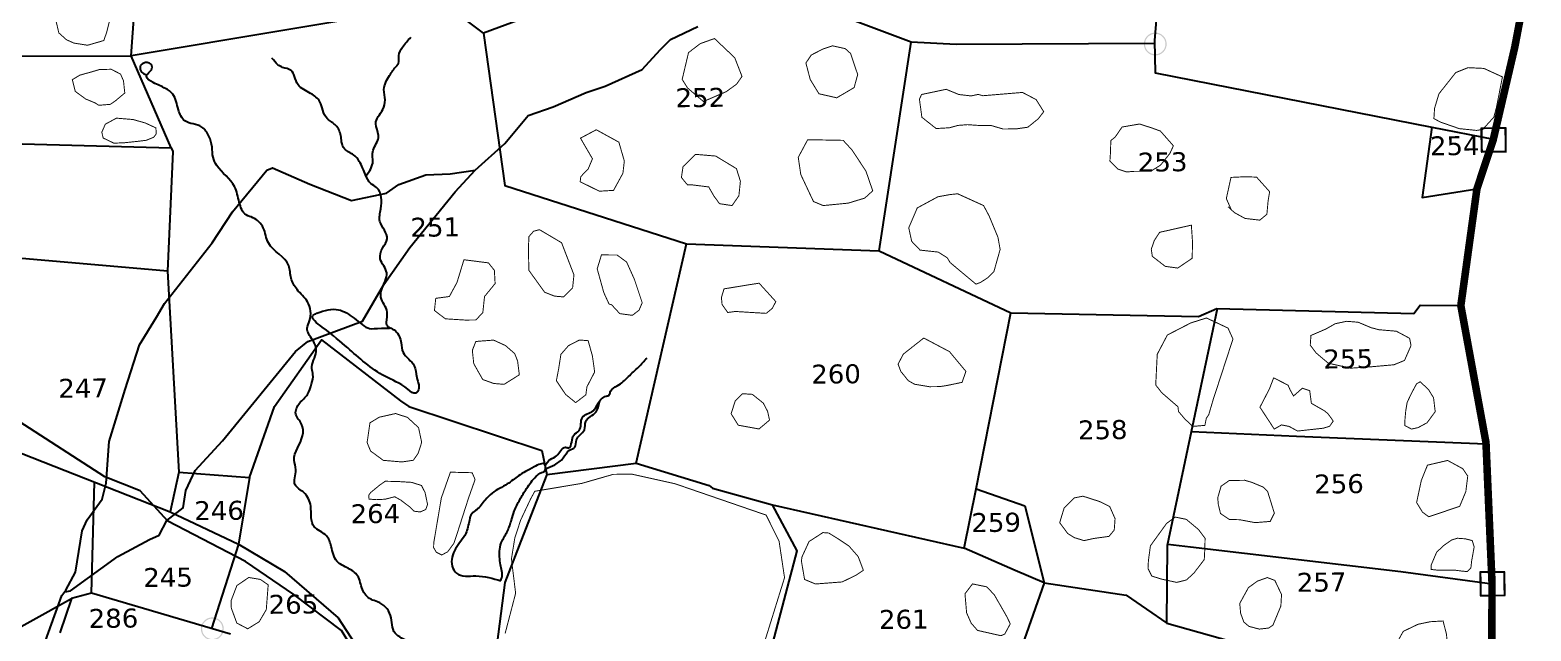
# Model space of a CAD drawing. Header units: inches. Extents: x 738765 to 747376, y 1643863 to 1647570.
# Drawn here: x 744769 to 746357, y 1644902 to 1645538 of the extents above; entities that cross this region are included whole.
import ezdxf
from ezdxf.enums import TextEntityAlignment as Align

# ---------------------------------------------------------------- set-up
doc = ezdxf.new("R2010")
doc.units = ezdxf.units.IN
doc.header["$MEASUREMENT"] = 0
doc.linetypes.add('ACAD_ISO02W100', pattern=[15, 12, -3])
doc.linetypes.add('DOT2', pattern=[0.125, 0, -0.125])
for name, color, linetype in [('HILLL', 17, 'Continuous'), ('PLOT', 7, 'Continuous'), ('PLOT NO', 7, 'Continuous'), ('ROADS', 6, 'Continuous'), ('TANKS-STREAM', 4, 'Continuous'), ('VILLAGE BOUNDRY', 5, 'Continuous'), ('VILLAGE STONES', 240, 'Continuous')]:
    doc.layers.add(name, color=color, linetype=linetype)
doc.styles.get("Standard").update_dxf_attribs({"font": 'verdana.ttf'})

msp = doc.modelspace()

# ---------------------------------------------------------------- hatches: boundary and pattern name
at = {"layer": 'VILLAGE STONES'}
h = msp.add_hatch(color=256, dxfattribs=at)
edge = h.paths.add_edge_path(flags=16)
edge.add_arc((745959.8, 1645523), 10.8, 0.6075, 360.6075)
edge = h.paths.add_edge_path()
edge.add_arc((745959.8, 1645523), 12.1, 0.6075, 360.6075)
h = msp.add_hatch(color=256, dxfattribs=at)
edge = h.paths.add_edge_path(flags=16)
edge.add_arc((744962.2, 1644904.4), 10.8, 0.6075, 360.6075)
edge = h.paths.add_edge_path()
edge.add_arc((744962.2, 1644904.4), 12.1, 0.6075, 360.6075)

# ---------------------------------------------------------------- linework, layer by layer
at = {"layer": 'HILLL', "linetype": 'DOT2', "const_width": 1}
for points in [[(744799.8, 1645534.8), (744807.9, 1645527.5), (744815.8, 1645524), (744830.2, 1645521.7), (744847.4, 1645526.7), (744850.5, 1645535.6), (744854.1, 1645550), (744849.6, 1645563), (744837.2, 1645571.7), (744818, 1645575.3), (744800.2, 1645564.8), (744795.4, 1645553.6), (744799.8, 1645534.8)], [(745465, 1645476.5), (745481.8, 1645462.2), (745505.9, 1645472.6), (745516.8, 1645480.5), (745522.6, 1645488.7), (745514.9, 1645508.5), (745493.5, 1645528.8), (745478.4, 1645523.4), (745466, 1645513.9), (745459.3, 1645485.6), (745465, 1645476.5)], [(745594.8, 1645485.4), (745604, 1645470.4), (745622.8, 1645466.1), (745641.2, 1645476.9), (745645, 1645490.7), (745637.4, 1645513.1), (745631.8, 1645518.1), (745618.3, 1645521.1), (745608, 1645517.6), (745595.9, 1645511.4), (745590.2, 1645502.9), (745594.8, 1645485.4)], [(744859.7, 1645462.9), (744869.6, 1645471.2), (744868.2, 1645484.2), (744865.1, 1645491.2), (744855.2, 1645496.3), (744842.7, 1645496), (744834.1, 1645493.4), (744822.1, 1645490.1), (744814.1, 1645485.3), (744817.2, 1645472.9), (744828.3, 1645464.8), (744838.2, 1645460.7), (744842.1, 1645458.2), (744854.3, 1645459.2), (744859.7, 1645462.9)], [(746327.1, 1645488.2), (746307.5, 1645497.2), (746290.7, 1645498), (746277.7, 1645492.8), (746259.9, 1645470.3), (746255.3, 1645455), (746254.6, 1645444.1), (746261.6, 1645440.4), (746281.4, 1645433.5), (746299.8, 1645431.6), (746306.2, 1645432.6), (746318, 1645445.6), (746320.8, 1645456), (746327.1, 1645488.2)], [(745777.5, 1645468.3), (745819.3, 1645471.8), (745833.8, 1645464.2), (745841.8, 1645451.4), (745836.1, 1645444), (745825, 1645435), (745812.4, 1645433.2), (745798.8, 1645433.1), (745786.2, 1645436.8), (745774.1, 1645436.8), (745761.2, 1645437.7), (745751.1, 1645436.9), (745742, 1645434.4), (745728, 1645433.6), (745712.9, 1645445.5), (745710.3, 1645464.7), (745712.6, 1645469.6), (745738.6, 1645475.1), (745752, 1645469.6), (745764.9, 1645468.1), (745772.5, 1645469.7), (745777.5, 1645468.3)], [(744849, 1645438.2), (744860.8, 1645444.6), (744878.5, 1645443.1), (744891.2, 1645439.5), (744902.5, 1645434.3), (744902.9, 1645428), (744900.2, 1645424.4), (744892.5, 1645421.2), (744882.8, 1645420), (744869.5, 1645418.6), (744858.1, 1645418.1), (744846.7, 1645423.6), (744845.3, 1645429.7), (744849, 1645438.2)], [(745364.4, 1645401.6), (745351.7, 1645423.4), (745368.4, 1645432.3), (745392.3, 1645419.2), (745398.1, 1645399.3), (745396.6, 1645386.3), (745386.7, 1645368.2), (745371.7, 1645367.3), (745351.4, 1645377.3), (745352, 1645382.7), (745359.9, 1645391), (745364.4, 1645401.6)], [(745924.7, 1645435.2), (745943.2, 1645438.4), (745956.5, 1645434.1), (745965.3, 1645430.9), (745979, 1645415.3), (745975.3, 1645407.3), (745965.4, 1645394.9), (745955.2, 1645388.5), (745937.4, 1645388.3), (745929.2, 1645387.7), (745920.4, 1645390.7), (745911.8, 1645399.1), (745912.4, 1645407.8), (745912.8, 1645420.9), (745917.5, 1645424.7), (745924.7, 1645435.2)], [(745592.1, 1645421.8), (745629.6, 1645421.1), (745639, 1645410.9), (745653.7, 1645388.6), (745660.9, 1645367.7), (745652.4, 1645360), (745635, 1645354.7), (745608.5, 1645352.1), (745598.2, 1645356.4), (745593.2, 1645367), (745584.8, 1645384.9), (745582.1, 1645403.1), (745592.1, 1645421.8)], [(745465, 1645373.9), (745458.5, 1645381.8), (745460.2, 1645393.3), (745473.3, 1645406.3), (745494.7, 1645404.5), (745516.7, 1645391.2), (745520.9, 1645377.9), (745519.3, 1645362.5), (745512.1, 1645352.1), (745498.8, 1645354.1), (745492.8, 1645362.3), (745487.4, 1645371.8), (745479.7, 1645372.8), (745468.9, 1645374.1), (745465, 1645373.9)], [(746036.8, 1645350.9), (746043.5, 1645344.7), (746054.8, 1645338.5), (746070.4, 1645336.7), (746077.9, 1645342.9), (746079.2, 1645357.2), (746080.8, 1645366.8), (746067, 1645382.2), (746054.8, 1645382.6), (746039.9, 1645381.9), (746035, 1645359.5), (746040.2, 1645347.8)], [(745730.2, 1645302.9), (745711, 1645305), (745702.1, 1645314.3), (745699, 1645328.6), (745708, 1645349.6), (745729.8, 1645361.4), (745742.4, 1645363.7), (745750.7, 1645364.6), (745778.2, 1645352.1), (745784.2, 1645340.8), (745793.4, 1645318.5), (745795.7, 1645305.7), (745789.1, 1645282.3), (745783, 1645276), (745774.9, 1645270.8), (745770.1, 1645269), (745742.8, 1645291.8), (745739.7, 1645296.9), (745730.2, 1645302.9)], [(745308.4, 1645326.6), (745331.7, 1645312.8), (745344.8, 1645278.8), (745343.4, 1645265.2), (745333.9, 1645255.5), (745324.3, 1645256.3), (745313.8, 1645260.4), (745297.1, 1645283.6), (745296.6, 1645307.4), (745297.2, 1645319.4), (745302.2, 1645325), (745308.4, 1645326.6)], [(745964.4, 1645323.8), (745998, 1645331.4), (745999.2, 1645313.9), (745998.9, 1645296.4), (745983.6, 1645286), (745970.4, 1645287.8), (745956.7, 1645298.4), (745955.6, 1645305.9), (745958.7, 1645315), (745964.4, 1645323.8)], [(745221.1, 1645270.9), (745213, 1645255.9), (745198.6, 1645254), (745197.2, 1645241.1), (745208.8, 1645232.3), (745229.8, 1645231), (745241.1, 1645231.1), (745248.4, 1645239), (745250.2, 1645255.9), (745261.4, 1645269.6), (745260.6, 1645283.6), (745254.3, 1645291.5), (745228.4, 1645294.8), (745221.1, 1645270.9)], [(745384.6, 1645247.2), (745393.3, 1645237.8), (745406.6, 1645236), (745413.7, 1645241.5), (745417, 1645249.3), (745408.7, 1645274.2), (745400.5, 1645292.4), (745390.4, 1645299.8), (745373.9, 1645299.9), (745369.4, 1645285.2), (745376.4, 1645260), (745381.9, 1645248), (745384.6, 1645247.2)], [(745503.6, 1645264), (745530.3, 1645268.4), (745540.7, 1645270), (745558.4, 1645250.5), (745554.5, 1645243.2), (745548.2, 1645238.1), (745533, 1645239), (745515.7, 1645240.1), (745507.5, 1645239), (745501.5, 1645247.5), (745500.8, 1645254.9), (745503.6, 1645264)], [(745960.3, 1645162.3), (745961.9, 1645194.8), (745972.6, 1645215.2), (745997.5, 1645228), (746014, 1645233.2), (746036.8, 1645222.5), (746042, 1645210.9), (746021.1, 1645146.9), (746016.4, 1645130.9), (746013.8, 1645127.1), (746012.3, 1645119.6), (745999.4, 1645118.5), (745990.9, 1645126.6), (745984.4, 1645134.3), (745983.8, 1645139.3), (745972.5, 1645149.1), (745966.8, 1645154), (745960.3, 1645162.3)], [(746124.5, 1645214.7), (746140.3, 1645221.5), (746150.1, 1645227.1), (746162.3, 1645229.7), (746174.5, 1645228.7), (746188, 1645223), (746196.3, 1645220.8), (746214.9, 1645219.2), (746228.9, 1645211.7), (746230.4, 1645204), (746223.5, 1645188.3), (746212.3, 1645183.7), (746186.2, 1645181.4), (746166.2, 1645180.1), (746142.8, 1645185.4), (746129.9, 1645196.3), (746123.8, 1645204.5), (746124.5, 1645214.7)], [(745245.3, 1645208.7), (745259.8, 1645209.8), (745272.4, 1645204), (745282.1, 1645195.5), (745285.2, 1645187.6), (745287, 1645173.1), (745270.9, 1645163), (745260, 1645163.9), (745248.3, 1645168.1), (745241.6, 1645179.9), (745238.8, 1645184.9), (745237.8, 1645194.1), (745237.3, 1645199), (745241, 1645208.3), (745245.3, 1645208.7)], [(745335.9, 1645152.4), (745346.6, 1645143.7), (745357.4, 1645151.9), (745358.5, 1645160.3), (745366.7, 1645176.1), (745364.3, 1645193.2), (745359.8, 1645209.2), (745350.6, 1645209.9), (745339, 1645203.9), (745331, 1645194.7), (745328.6, 1645179.3), (745326.2, 1645166.9), (745335.9, 1645152.4)], [(745687.7, 1645184.4), (745693.3, 1645195), (745714.9, 1645212), (745742.1, 1645197.6), (745759.5, 1645176.7), (745755.4, 1645165.1), (745739, 1645161.7), (745731.6, 1645160.6), (745721, 1645160.5), (745705.2, 1645163.1), (745698.5, 1645166.9), (745690.6, 1645176.7), (745687.7, 1645184.4)], [(746071.7, 1645141), (746080.6, 1645158.2), (746085.1, 1645169.9), (746085.1, 1645169.9), (746100.3, 1645162.1), (746102.7, 1645156.7), (746106.1, 1645150.7), (746115.4, 1645158.9), (746123.2, 1645156.3), (746125, 1645142.9), (746125, 1645142.9), (746138.8, 1645135), (746142.5, 1645132), (746145.6, 1645127.7), (746148.1, 1645124.1), (746144.3, 1645118.7), (746137.7, 1645116.6), (746123.9, 1645115.1), (746110.4, 1645113.6), (746101.4, 1645118.5), (746093.4, 1645120.1), (746085.7, 1645115.7), (746077.2, 1645128.7), (746072.7, 1645135.5), (746070.5, 1645138.8), (746071.7, 1645141)], [(746226.3, 1645143.9), (746230.9, 1645153.6), (746236.3, 1645163.6), (746240.1, 1645165.7), (746248.8, 1645157.6), (746254.2, 1645148.9), (746256, 1645134.1), (746247.3, 1645122.3), (746237.8, 1645117.2), (746230.9, 1645115.7), (746223.9, 1645119.4), (746224, 1645126), (746224.8, 1645134.9), (746226.3, 1645143.9)], [(745511.1, 1645131.9), (745515.4, 1645145.5), (745523.1, 1645153.1), (745533.6, 1645152.4), (745545.1, 1645143.2), (745549.7, 1645134.4), (745551.7, 1645125.2), (745540.6, 1645115.8), (745518.6, 1645119.8), (745511.1, 1645131.9)], [(745126.5, 1645105.1), (745129, 1645122.3), (745138.7, 1645128.2), (745156, 1645132.1), (745168.6, 1645128.1), (745180.4, 1645117.2), (745183.7, 1645101.6), (745180, 1645090.1), (745174.9, 1645082.7), (745162.9, 1645080.9), (745143.1, 1645082.6), (745129.6, 1645092.5), (745125.9, 1645101.6), (745126.5, 1645105.1)], [(746241.3, 1645061.4), (746236.3, 1645038), (746242.5, 1645027.8), (746249.2, 1645022.9), (746281.9, 1645034), (746288.4, 1645049.6), (746290.4, 1645066), (746285.1, 1645073.8), (746269.1, 1645082.5), (746247.8, 1645077.5), (746241.3, 1645061.4)], [(745196.5, 1644995.6), (745204.5, 1645042.8), (745214.1, 1645070.1), (745237.1, 1645069.5), (745240.2, 1645062.3), (745233.2, 1645042.5), (745221.9, 1645007.3), (745217.8, 1644994.8), (745211.2, 1644985.9), (745205, 1644982.5), (745199.2, 1644985.4), (745196.3, 1644990.4), (745196.5, 1644995.6)], [(745540.5, 1644871.3), (745567.6, 1644958.5), (745561.8, 1644997.2), (745548.1, 1645024.7), (745451.9, 1645057.8), (745406.1, 1645068), (745386.4, 1645067.8), (745353, 1645058.2), (745303.4, 1645049.9), (745298.9, 1645041.7), (745288.4, 1645019.4), (745282.2, 1645000.3), (745278.7, 1644978.6), (745279.3, 1644973), (745283.1, 1644942), (745272, 1644899.5)], [(745129.8, 1645048.6), (745139, 1645056.2), (745145.1, 1645060.5), (745158.8, 1645060.2), (745173.1, 1645059.3), (745183.5, 1645056), (745187.3, 1645048.5), (745189.9, 1645036), (745188, 1645030.6), (745182.1, 1645028), (745175.7, 1645028.8), (745170.5, 1645033.8), (745161.5, 1645040.6), (745155.2, 1645044.1), (745145.1, 1645041.5), (745135.8, 1645041), (745128, 1645041.6), (745127.7, 1645045.8), (745129.8, 1645048.6)], [(746028.8, 1645026.4), (746038.1, 1645020.1), (746049, 1645019.8), (746065.6, 1645016.7), (746081.4, 1645018), (746085.8, 1645026.7), (746078.6, 1645049.9), (746074, 1645054.3), (746061.8, 1645059.4), (746054.5, 1645061.5), (746038.1, 1645061.3), (746029.4, 1645055.2), (746025.9, 1645043), (746026.5, 1645036.1), (746028.8, 1645026.4)], [(745858.7, 1645016.7), (745863.4, 1645032.2), (745874.2, 1645042.9), (745883.3, 1645044.7), (745901, 1645039), (745911.6, 1645033.8), (745917.3, 1645020.9), (745916.4, 1645008.9), (745910.9, 1645002.2), (745894.4, 1644999.9), (745884.5, 1644997.7), (745874.3, 1645000.8), (745867.2, 1645005.2), (745858.7, 1645016.7)], [(746011.6, 1644976.7), (746012.3, 1644990.3), (746012.5, 1645000.1), (746005.6, 1645009.4), (745992.6, 1645020.2), (745980.9, 1645022.6), (745971.8, 1645015.9), (745954.7, 1644992.2), (745952.6, 1644976.9), (745952.1, 1644968.2), (745956.1, 1644960.2), (745966.7, 1644956.9), (745982.5, 1644953.5), (745992.8, 1644956.1), (746000.5, 1644963.1), (746011.6, 1644977.6)], [(745593.5, 1644996.7), (745608.2, 1645006.2), (745614.4, 1645005.7), (745624.6, 1644999.4), (745635.7, 1644992), (745645.5, 1644980.8), (745651, 1644966.3), (745643.4, 1644961.2), (745628.6, 1644954), (745600.4, 1644951.8), (745588.8, 1644956.6), (745585.5, 1644975.7), (745585.9, 1644980.1), (745593.5, 1644996.7)], [(746257.7, 1644985.7), (746265.4, 1644992.8), (746273.4, 1644998.4), (746279.4, 1645000.2), (746287.7, 1644999.6), (746295.1, 1644997.8), (746297.2, 1644991.1), (746294.5, 1644975.9), (746293.7, 1644968.6), (746289.7, 1644964.9), (746283.1, 1644965.6), (746276.3, 1644966.5), (746258.9, 1644966.4), (746253.4, 1644967), (746251.7, 1644967.2), (746251.8, 1644972), (746256, 1644982), (746257.7, 1644985.7)], [(744982.1, 1644934.2), (744988.2, 1644950.2), (745000.8, 1644958.7), (745013.1, 1644956.6), (745021.3, 1644950.9), (745019.3, 1644924.7), (745011.8, 1644911.9), (744999.7, 1644904.4), (744988.1, 1644910.5), (744982.3, 1644926.3), (744982.1, 1644934.2)], [(745758.5, 1644941.5), (745766.5, 1644951.9), (745773.2, 1644950.5), (745781.5, 1644948.8), (745789.5, 1644940.4), (745798.1, 1644925.4), (745802.7, 1644917.4), (745806.4, 1644909.7), (745800.6, 1644898.9), (745796.6, 1644897.1), (745771.8, 1644902.7), (745765.1, 1644910.3), (745760.2, 1644921.3), (745758.5, 1644941.5)], [(746084.3, 1644908.3), (746092.7, 1644928.5), (746093.4, 1644940.7), (746086.3, 1644955.6), (746078.4, 1644958.6), (746068, 1644954.9), (746058.4, 1644948), (746049.2, 1644931.3), (746050.1, 1644920.9), (746053.5, 1644911.6), (746058.9, 1644907), (746069.8, 1644904.1), (746079.7, 1644905.2), (746084.3, 1644908.3)], [(746216.8, 1644892.1), (746222.2, 1644901.7), (746237.8, 1644909.2), (746250.8, 1644911.9), (746264.3, 1644912.7), (746267.9, 1644898.7), (746268.6, 1644891), (746268.1, 1644880.5), (746264.3, 1644876), (746247.5, 1644864), (746232.2, 1644861.6), (746217.1, 1644866.5), (746217.1, 1644866.5), (746211.2, 1644879.9), (746216.8, 1644892.1)]]:
    msp.add_lwpolyline(points, dxfattribs=at)
at = {"layer": 'PLOT'}
for points in [[(745379.8, 1645583.2), (745249.2, 1645534.5), (745193.1, 1645576.7), (745119.6, 1645654.1), (745062.2, 1645753.9), (745004.7, 1645810.7), (745011.4, 1645836.6), (744965.1, 1645900.3), (744993.3, 1645954.2), (745012.5, 1645989.1), (745061.5, 1646088.6), (745085.6, 1646138.7)], [(745207.7, 1645565.7), (744876.2, 1645510.6), (744883, 1645603.1), (744888.1, 1645690.3), (744911.9, 1645826), (744919.2, 1645865.5), (744872.6, 1645931.7), (744748.7, 1645957.7), (744538.7, 1646000.4), (744440.6, 1645981), (744278.1, 1645995.3), (744220.4, 1646074.4), (744166.8, 1646078.3), (744039.2, 1646078.7)], [(745929.7, 1645952.9), (745999.4, 1645907.5), (745985.5, 1645795.3), (745955.1, 1645649.6), (745968.5, 1645643.4), (745958.9, 1645526.7), (745959.8, 1645492.6), (746252.3, 1645435), (746317.5, 1645422.2)], [(745959, 1645523.4), (745749, 1645522.6), (745701.7, 1645524.8), (745545.2, 1645584), (745574.6, 1645693.2), (745584.2, 1645724.1), (745616.9, 1645834.6), (745629.2, 1645921.2)], [(745249.2, 1645534.5), (745271.5, 1645373.4), (745464, 1645311.7), (745667.8, 1645304.2), (745807, 1645238.5), (746005.7, 1645234.7), (746024.9, 1645243.2), (746233.4, 1645237.8), (746240, 1645246.7), (746283.1, 1645246.3)], [(745667.8, 1645304.2), (745701.7, 1645524.8)], [(744513.2, 1645509.3), (744876.2, 1645510.6)], [(744524, 1645423.9), (744918.7, 1645413.3), (744876.2, 1645510.6)], [(746252.3, 1645435), (746242.3, 1645360.5), (746300.1, 1645369.7)], [(744918.7, 1645413.3), (744920.4, 1645409.4), (744914.9, 1645282.7), (744740.5, 1645298), (744550.4, 1645304.2), (744524, 1645423.9)], [(745316.1, 1645067.5), (745410.5, 1645079.5), (745464, 1645311.7)], [(744914.9, 1645282.7), (744926.9, 1645070.2), (744917.6, 1645028.1)], [(745410.5, 1645079.5), (745488, 1645056.1), (745491.5, 1645053.2), (745554.7, 1645035.4), (745757.8, 1644989.7), (745770.3, 1645052.4), (745807, 1645238.5)], [(745971.9, 1644910.4), (745972.9, 1644992.8), (745998.3, 1645113.1), (746020.9, 1645221.3), (746025.5, 1645243.2)], [(745001.5, 1645064.3), (745028.1, 1645139.4), (745077.6, 1645210.2), (745161.3, 1645145.7), (745170.2, 1645139.6), (745310.7, 1645092.9), (745316.1, 1645067.5), (745291.2, 1645003.4), (745271.7, 1644953.4), (745252.1, 1644800.4)], [(745998.3, 1645113.1), (746109.4, 1645108.2), (746309.7, 1645100.2)], [(744750.1, 1645094), (744917.6, 1645028.1), (744990, 1644994), (745038.5, 1644964.9), (745095.5, 1644916.1), (745152.8, 1644827.4)], [(744926.9, 1645070.2), (745001.5, 1645064.3), (744990, 1644994), (744961.4, 1644904.7)], [(744834.4, 1644942.2), (744837.7, 1645059.5)], [(745770.3, 1645052.4), (745821.9, 1645034.5), (745842.3, 1644953.2), (745811.7, 1644966), (745757.8, 1644989.7)], [(745842.3, 1644953.2), (745783.6, 1644786.2), (745764.8, 1644738.6), (745743.5, 1644748.8), (745545.1, 1644850.6), (745580.9, 1644986.8), (745554.7, 1645035.4)], [(745973.2, 1644994.1), (745997.2, 1644991.1), (746219.6, 1644965), (746316.1, 1644952)], [(745842.3, 1644953.2), (745928.9, 1644940.1), (745971.9, 1644910.4), (746121.1, 1644868.4), (746315.7, 1644828.8)], [(744636.8, 1644886.1), (744725.3, 1644887.8), (744813.1, 1644936.3)], [(744981.4, 1644898.8), (744834.4, 1644942.2), (744813.1, 1644936.3), (744800.8, 1644900.3)]]:
    msp.add_lwpolyline(points, dxfattribs=at)
at = {"layer": 'PLOT NO'}
for points in [[(746330.2, 1645434.2), (746330.5, 1645409.1), (746305.4, 1645408.9), (746305.1, 1645433.9), (746330.2, 1645434.2)], [(746329, 1644964.7), (746329.3, 1644939.7), (746304.2, 1644939.4), (746303.9, 1644964.5), (746329, 1644964.7)]]:
    msp.add_lwpolyline(points, dxfattribs=at)
at = {"layer": 'ROADS'}
for points in [[(744764, 1644831), (744803.1, 1644939.5), (744807.3, 1644945.2), (744817.3, 1644964.3), (744824.4, 1645007.9), (744829.8, 1645019.7), (744845.8, 1645041.6), (744849.8, 1645058.3), (744853.1, 1645102.5), (744869.9, 1645157.5), (744885.3, 1645204.7), (744903.2, 1645233.9), (744911.6, 1645248.4), (744962.2, 1645312.6), (744983.7, 1645345.4), (745019.9, 1645389.7), (745025.7, 1645392.2), (745065.5, 1645374.9), (745109.4, 1645357.6), (745146.5, 1645365.1), (745159.7, 1645374.5), (745188, 1645384.7), (745213.7, 1645385.7), (745240.4, 1645389.4), (745271.7, 1645417.9), (745296.4, 1645447.4), (745322.8, 1645456.5), (745357.7, 1645471.6), (745377.8, 1645478.4), (745416.8, 1645495.9), (745435.9, 1645517), (745446.9, 1645527.7), (745475.7, 1645541.4)], [(744806.1, 1644943.5), (744812.2, 1644944.5), (744862.4, 1644980.8), (744895.9, 1644999), (744905.8, 1645003.3), (744914, 1645019), (744931.3, 1645032.3), (744934.1, 1645050.7), (744944.2, 1645071.8), (744973.1, 1645103.4), (745050.1, 1645197.9), (745063.4, 1645208.4), (745121.2, 1645230), (745143.5, 1645268.5), (745171.3, 1645307.7), (745219.1, 1645366.6), (745240.4, 1645389.4)], [(745109.3, 1644885.2), (745098.7, 1644902.5), (745048.5, 1644940.6), (744997.3, 1644975.5), (744915.2, 1645018.4), (744885.8, 1645050.2), (744848.5, 1645065.3), (744757.8, 1645123.6)]]:
    msp.add_lwpolyline(points, dxfattribs=at)
at = {"layer": 'TANKS-STREAM'}
for points in [[(745124.8, 1645383.4), (745132.1, 1645399.2), (745131.6, 1645407.1), (745137.2, 1645421.2), (745138, 1645426.3), (745135.1, 1645438.6), (745142.5, 1645453.8), (745145, 1645463.8), (745143.7, 1645474.9), (745149.8, 1645489.8), (745157, 1645499.7), (745159.1, 1645502.5), (745159.6, 1645510.7), (745163.4, 1645519.7), (745172.2, 1645530.2)], [(745149.6, 1645223), (745156, 1645219.5), (745161.9, 1645207), (745164, 1645196.8), (745175.9, 1645182.7), (745178.4, 1645170.3), (745179.7, 1645155.7), (745177.6, 1645153.8), (745168.9, 1645157.9), (745144.6, 1645171.6), (745105.5, 1645201.5), (745078.5, 1645223.5), (745068.7, 1645235.8), (745072.9, 1645238.2), (745095.8, 1645241.9), (745112.2, 1645233), (745128.5, 1645222.1), (745141.1, 1645222.4), (745149.6, 1645223), (745148.4, 1645223.6), (745146.6, 1645228.5), (745147.2, 1645239.5), (745140.6, 1645255.1), (745145, 1645272.3), (745146.7, 1645281), (745139.9, 1645295.6), (745142.2, 1645307.1), (745147.2, 1645317), (745139.5, 1645335.4), (745140.5, 1645348.6), (745140.9, 1645360.9), (745136, 1645371.1), (745129.9, 1645375.4), (745124.4, 1645384.5), (745117.6, 1645398.9), (745111.7, 1645405.8), (745102.1, 1645412.1), (745099, 1645419.5), (745098.1, 1645426), (745092.8, 1645436.9), (745084, 1645443.9), (745079, 1645453.1), (745076.1, 1645461.8), (745066.2, 1645470.8), (745058.9, 1645474.8), (745052.9, 1645479.9), (745049.2, 1645488.8), (745045.6, 1645495.1), (745036.6, 1645498.2), (745031.6, 1645501.1), (745025.3, 1645508.1)], [(745237.3, 1644810.9), (745232.8, 1644819), (745224.4, 1644825), (745218.9, 1644829.2), (745214.3, 1644844.7), (745201, 1644856.3), (745189.2, 1644860.9), (745184.1, 1644866.3), (745177.3, 1644884), (745162.5, 1644894.6), (745155.5, 1644899.8), (745150.7, 1644918.6), (745137, 1644933), (745130.1, 1644935.6), (745121, 1644945.9), (745115.8, 1644960.6), (745105.9, 1644968.4), (745094.1, 1644975.8), (745088, 1644991.6), (745082.9, 1645002.8), (745069.9, 1645012.4), (745066.3, 1645034.1), (745059.1, 1645048.5), (745049.8, 1645056.7), (745050.6, 1645072.7), (745048.8, 1645082.9), (745057.7, 1645108.6), (745056.6, 1645121), (745050.5, 1645131.6), (745054.6, 1645143.2), (745062.9, 1645152.4), (745067.1, 1645163.5), (745068.7, 1645173.5), (745067.4, 1645179.3), (745072.1, 1645197.7), (745068.2, 1645210), (745062.5, 1645222.4), (745065, 1645230.1), (745066.2, 1645240.5), (745062.9, 1645250.3), (745051.8, 1645263.3), (745045.6, 1645275.2), (745043.1, 1645288.5), (745021.5, 1645312.6), (745016.1, 1645328.5), (745005, 1645339.3), (744998, 1645342.3), (744990.7, 1645355.6), (744985.7, 1645372.2), (744966.8, 1645394.8), (744963, 1645403.2), (744961.9, 1645414), (744958.6, 1645425.5), (744951.1, 1645435.2), (744933.1, 1645441.8), (744926.3, 1645453.5), (744920.4, 1645470), (744912.6, 1645476), (744899.5, 1645482.3), (744892.6, 1645488.9), (744896.2, 1645494.1), (744897.8, 1645495.7), (744897.7, 1645501.2), (744893.2, 1645503.4), (744889.6, 1645502.8), (744886.3, 1645500.2), (744886.5, 1645494.5), (744890.7, 1645491.1), (744893, 1645490.4)], [(745314.4, 1645077.2), (745319.6, 1645083.6), (745326.5, 1645087.4), (745335.9, 1645096.4), (745339.1, 1645095.9), (745342.4, 1645102), (745344.6, 1645109.3), (745350.2, 1645114), (745353.7, 1645128.1), (745365, 1645134.9), (745370.4, 1645143), (745379, 1645150.5), (745382, 1645151.7), (745383.6, 1645155.8), (745390.6, 1645161.3), (745402.4, 1645171.2), (745413.3, 1645181.5), (745422.1, 1645190.8)], [(745314.8, 1645073.7), (745324.4, 1645078), (745333.4, 1645085.1), (745340.1, 1645093.3), (745345.7, 1645096.4), (745347.4, 1645104.3), (745355.8, 1645114.8), (745357.3, 1645123.8), (745361.9, 1645128.8), (745368.3, 1645134), (745370.9, 1645140), (745372, 1645145.3)], [(744886.2, 1644813.2), (744863.4, 1644810.7), (744851, 1644808.9), (744839.5, 1644810.5), (744827.3, 1644807), (744815.7, 1644808.8), (744808.8, 1644804.8), (744796.6, 1644804.3), (744787.1, 1644800.4), (744757, 1644798.4), (744735.7, 1644799.6), (744722.8, 1644802.9), (744707.3, 1644799.9), (744700, 1644801.2), (744692, 1644798.2), (744683, 1644795.6), (744677.9, 1644788.8), (744669, 1644783.7), (744663, 1644772.7), (744653.5, 1644767), (744649.8, 1644758.1), (744639.5, 1644752.6), (744634.9, 1644747.5), (744623.1, 1644747.8), (744615.4, 1644762.5), (744612.9, 1644772.7), (744608.8, 1644779.1), (744619.2, 1644828.2), (744620.1, 1644839.5), (744622, 1644845.3), (744621.7, 1644853), (744623.3, 1644859.8), (744620, 1644876), (744622.8, 1644888.3), (744622, 1644905.8), (744623.5, 1644913.6), (744624.1, 1644928.8), (744621.4, 1644934.9), (744619.7, 1644944.8), (744612.8, 1644976.8), (744609.1, 1644988.2), (744609.4, 1645001.3), (744605, 1645022.3), (744603.7, 1645026.5), (744604.8, 1645038.2), (744600.5, 1645056.7), (744590.3, 1645069.1), (744583.6, 1645071), (744576.4, 1645072.4), (744566, 1645075.1), (744557.4, 1645076.8), (744544.9, 1645075.9), (744536.3, 1645071.3), (744524.9, 1645073.2), (744515.6, 1645071.6), (744506.1, 1645072.8), (744500.9, 1645070), (744486.8, 1645077.9), (744470.5, 1645078.7), (744461, 1645083.7), (744450.6, 1645083.2), (744434.3, 1645085.1), (744426.4, 1645080.2), (744411.8, 1645083), (744402.5, 1645077.6), (744394.7, 1645077.1), (744390.7, 1645079.3), (744376.6, 1645075.9), (744364.7, 1645082.8), (744354.1, 1645084.8), (744337.3, 1645096), (744325.4, 1645093.6), (744320.3, 1645087.1), (744318.3, 1645079.3), (744314.5, 1645075.7), (744310.6, 1645065.7), (744307.1, 1645059.6), (744292.1, 1645061.9)], [(745267.3, 1644955.2), (745241.1, 1644960.3), (745220.5, 1644963.3), (745215.9, 1644970.8), (745219.6, 1644989.1), (745230.3, 1645005.2), (745234.2, 1645019.5), (745236.7, 1645026.2), (745241.9, 1645030.4), (745250.8, 1645040.6), (745258.2, 1645047.9), (745274.3, 1645057.6), (745286.1, 1645066.1), (745302.7, 1645075.7), (745313.9, 1645078), (745314.1, 1645071.7), (745309.2, 1645069.1), (745304.8, 1645065.7), (745294.7, 1645052.9), (745287.5, 1645040.9), (745281.6, 1645028.8), (745278.7, 1645019.6), (745274.4, 1645007.7), (745268.8, 1644997.5), (745266.3, 1644988.5), (745267.2, 1644972.2), (745268.4, 1644958.5), (745267.3, 1644955.2)]]:
    msp.add_spline(points, degree=3, dxfattribs=at)
at = {"layer": 'VILLAGE BOUNDRY', "linetype": 'ACAD_ISO02W100', "ltscale": 2, "const_width": 8}
msp.add_lwpolyline([(746265, 1644006), (746314.7, 1644062.5), (746337.5, 1644215.1), (746327.4, 1644311.8), (746325.8, 1644370.6), (746304.3, 1644462.2), (746292.8, 1644614.4), (746301.3, 1644684.1), (746308.7, 1644758.5), (746315.7, 1644828.8), (746316.1, 1644952.6), (746309.7, 1645101.4), (746283.1, 1645246.3), (746300.1, 1645369.7), (746317.3, 1645421.5), (746340.1, 1645519.4), (746372.5, 1645689.7), (746381.6, 1645748.9), (746396.6, 1645881.2)], dxfattribs=at)
at = {"layer": 'VILLAGE STONES', "const_width": 2}
for points in [[(746305.1, 1645433.9), (746330.2, 1645434.2), (746330.5, 1645409.1), (746305.4, 1645408.9)], [(746303.9, 1644964.5), (746329, 1644964.7), (746329.3, 1644939.7), (746304.2, 1644939.4)]]:
    msp.add_lwpolyline(points, close=True, dxfattribs=at)

# ---------------------------------------------------------------- texts
at = {"layer": 'PLOT NO'}
for s, p in [('252', (745478.5, 1645466.4)), ('254', (746276.6, 1645415.5)), ('253', (745967.6, 1645398.3)), ('251', (745198, 1645329.4)), ('255', (746163.9, 1645190)), ('260', (745622.1, 1645174)), ('247', (744825.5, 1645159)), ('258', (745904.2, 1645115)), ('256', (746154.2, 1645057.8)), ('246', (744969.3, 1645029.6)), ('264', (745134.7, 1645026.3)), ('259', (745791.5, 1645017)), ('245', (744915.4, 1644958.9)), ('257', (746135.8, 1644953.8)), ('265', (745048, 1644930.5)), ('286', (744857.6, 1644915.6)), ('261', (745693.7, 1644914.5))]:
    msp.add_text(s, height=20.05, rotation=0.6075, dxfattribs=at).set_placement(p, align=Align.MIDDLE_CENTER)

doc.saveas('drawing.dxf')
